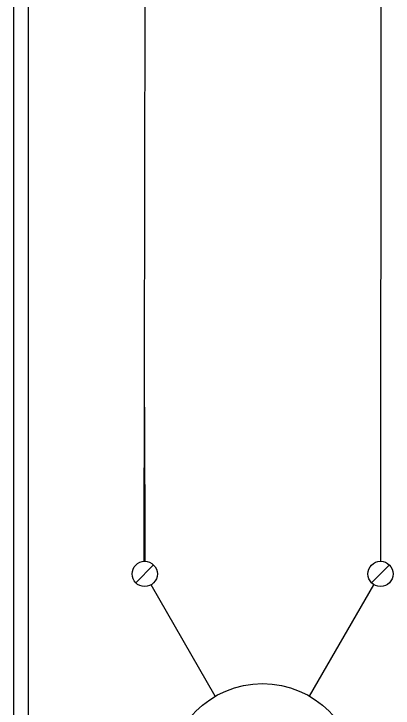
# Model space of a CAD drawing. Extents: x -24 to 263, y 255 to 459.
# Drawn here: x -23.6 to 8.6, y 297.4 to 356.3 of the extents above; entities that cross this region are included whole.
import ezdxf

# ---------------------------------------------------------------- set-up
doc = ezdxf.new("R2010")
doc.units = 0
doc.layers.get('0').update_dxf_attribs({"linetype": 'CONTINUOUS'})
doc.layers.add('圖框層', color=7, linetype='CONTINUOUS')
doc.layers.add('標尺寸層', color=3, linetype='CONTINUOUS')

msp = doc.modelspace()

# ---------------------------------------------------------------- linework, layer by layer
for p, q in [((7.51, 322.909), (7.514, 309.84)), ((-11.729, 309.527), (-13.243, 308.012)), ((8.271, 309.527), (6.757, 308.012)), ((-6.497, 298.397), (-11.951, 307.842)), ((1.503, 298.397), (6.961, 307.852))]:
    msp.add_line(p, q)
for centre, radius in [((-12.486, 308.769), 1.071), ((7.514, 308.769), 1.071), ((-2.497, 291.469), 8)]:
    msp.add_circle(centre, radius)
at = {"layer": '圖框層', "color": 7}
for p, q in [((-23.584, 255.48), (-23.584, 459.449)), ((-22.334, 256.73), (-22.334, 458.199))]:
    msp.add_line(p, q, dxfattribs=at)
at = {"layer": '標尺寸層', "color": 7}
for p, q in [((7.552, 377.154), (7.507, 309.84)), ((-12.448, 373.181), (-12.572, 309.837)), ((-12.49, 322.902), (-12.486, 309.84))]:
    msp.add_line(p, q, dxfattribs=at)

doc.saveas('drawing.dxf')
